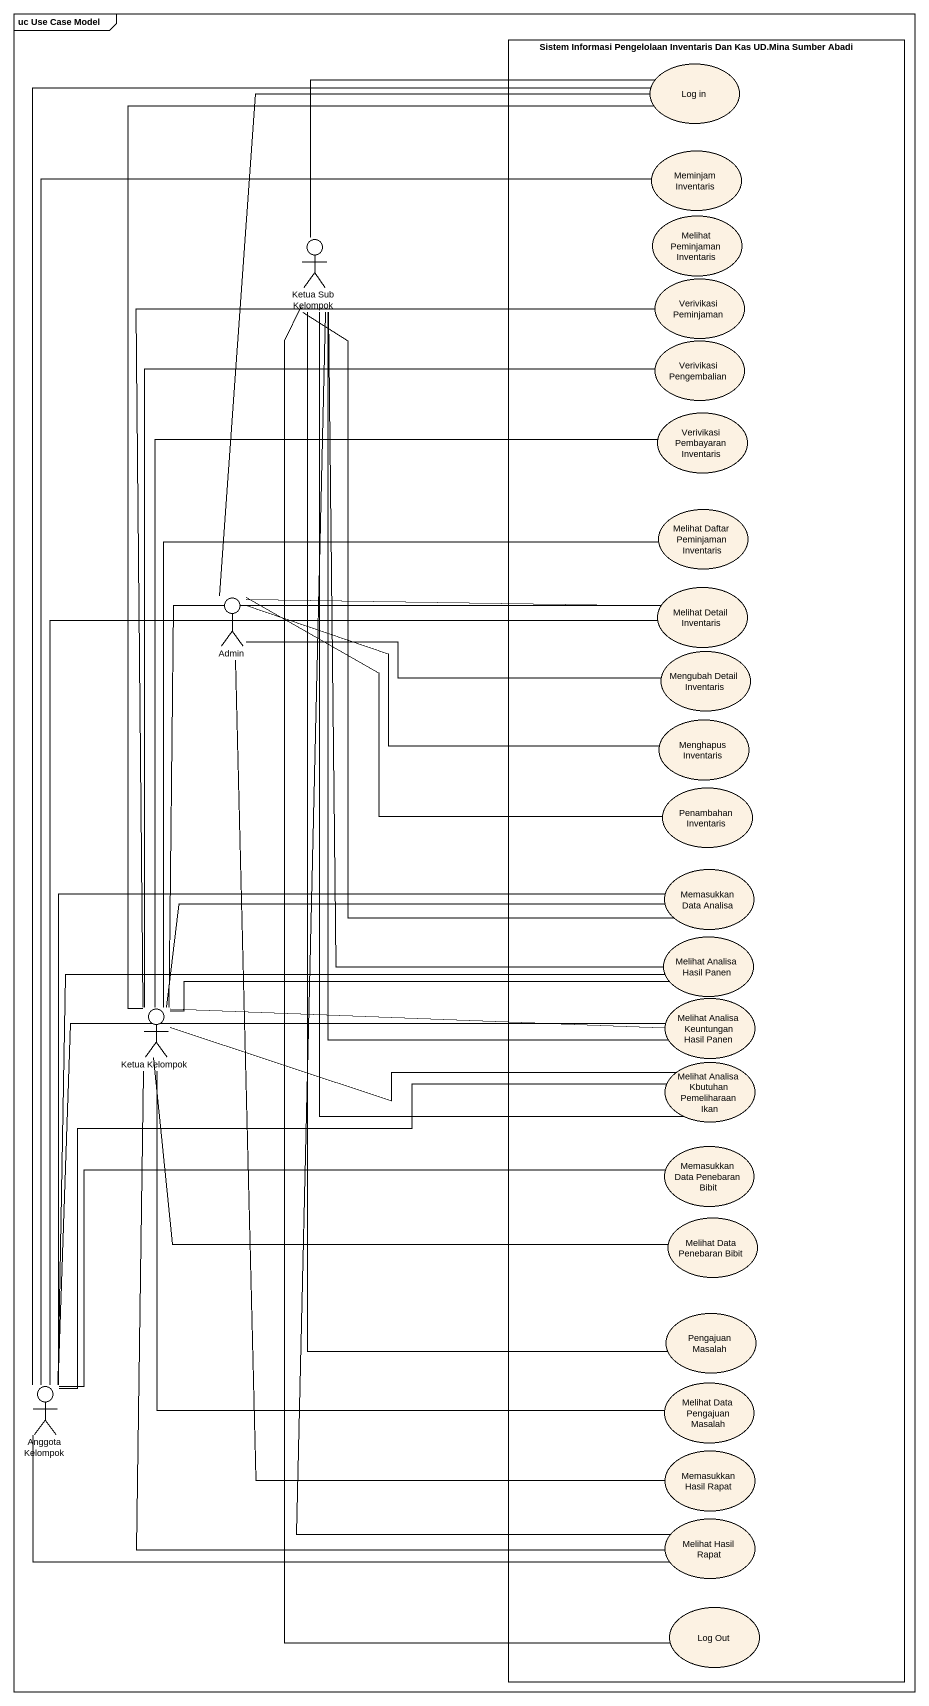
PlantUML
@startuml
mainframe uc Use Case Model
rectangle "Sistem Informasi Pengelolaan Inventaris Dan Kas UD.Mina Sumber Abadi" as Sistem_Informasi {
  usecase "Log in" as Log_in
  usecase "Meminjam Inventaris" as Meminjam_Inventaris
  usecase "Melihat Peminjaman Inventaris" as Melihat_Peminjaman
  usecase "Verivikasi Peminjaman" as Verivikasi_Peminjaman
  usecase "Verivikasi Pengembalian" as Verivikasi_Pengembalian
  usecase "Verivikasi Pembayaran Inventaris" as Verivikasi_Pembayaran
  usecase "Melihat Daftar Peminjaman Inventaris" as Melihat_Daftar_Peminjaman
  usecase "Melihat Detail Inventaris" as Melihat_Detail_Inventaris
  usecase "Mengubah Detail Inventaris" as Mengubah_Detail_Inventaris
  usecase "Menghapus Inventaris" as Menghapus_Inventaris
  usecase "Penambahan Inventaris" as Penambahan_Inventaris
  usecase "Memasukkan Data Analisa" as Memasukkan_Data_Analisa
  usecase "Melihat Analisa Hasil Panen" as Melihat_Analisa_Hasil_Panen
  usecase "Melihat Analisa Keuntungan Hasil Panen" as Melihat_Analisa_Keuntungan
  usecase "Melihat Analisa Kbutuhan Pemeliharaan Ikan" as Melihat_Analisa_Kbutuhan
  usecase "Memasukkan Data Penebaran Bibit" as Memasukkan_Data_Penebaran
  usecase "Melihat Data Penebaran Bibit" as Melihat_Data_Penebaran_Bibit
  usecase "Pengajuan Masalah" as Pengajuan_Masalah
  usecase "Melihat Data Pengajuan Masalah" as Melihat_Data_Pengajuan
  usecase "Memasukkan Hasil Rapat" as Memasukkan_Hasil_Rapat
  usecase "Melihat Hasil Rapat" as Melihat_Hasil_Rapat
  usecase "Log Out" as Log_Out
}
actor "Ketua Sub Kelompok" as Ketua_Sub_Kelompok
actor Admin
actor "Ketua Kelompok" as Ketua_Kelompok
actor "Anggota Kelompok" as Anggota_Kelompok
Ketua_Sub_Kelompok -right- Log_in
Ketua_Sub_Kelompok -- Memasukkan_Data_Analisa
Ketua_Sub_Kelompok -- Melihat_Analisa_Hasil_Panen
Ketua_Sub_Kelompok -- Melihat_Analisa_Keuntungan
Ketua_Sub_Kelompok -- Melihat_Analisa_Kbutuhan
Ketua_Sub_Kelompok -- Pengajuan_Masalah
Ketua_Sub_Kelompok -- Melihat_Hasil_Rapat
Ketua_Sub_Kelompok -- Log_Out
Admin -up- Log_in
Admin -right- Melihat_Detail_Inventaris
Admin -right- Mengubah_Detail_Inventaris
Admin -right- Menghapus_Inventaris
Admin -right- Penambahan_Inventaris
Admin -- Memasukkan_Hasil_Rapat
Ketua_Kelompok -up- Log_in
Ketua_Kelompok -up- Verivikasi_Peminjaman
Ketua_Kelompok -up- Verivikasi_Pengembalian
Ketua_Kelompok -up- Verivikasi_Pembayaran
Ketua_Kelompok -up- Melihat_Daftar_Peminjaman
Ketua_Kelompok -up- Melihat_Detail_Inventaris
Ketua_Kelompok -right- Memasukkan_Data_Analisa
Ketua_Kelompok -right- Melihat_Analisa_Hasil_Panen
Ketua_Kelompok -right- Melihat_Analisa_Keuntungan
Ketua_Kelompok -right- Melihat_Analisa_Kbutuhan
Ketua_Kelompok -right- Melihat_Data_Penebaran_Bibit
Ketua_Kelompok -- Melihat_Data_Pengajuan
Ketua_Kelompok -- Melihat_Hasil_Rapat
Anggota_Kelompok -up- Log_in
Anggota_Kelompok -up- Meminjam_Inventaris
Anggota_Kelompok -up- Melihat_Detail_Inventaris
Anggota_Kelompok -up- Memasukkan_Data_Analisa
Anggota_Kelompok -up- Melihat_Analisa_Hasil_Panen
Anggota_Kelompok -up- Melihat_Analisa_Keuntungan
Anggota_Kelompok -right- Melihat_Analisa_Kbutuhan
Anggota_Kelompok -right- Memasukkan_Data_Penebaran
Anggota_Kelompok -right- Melihat_Hasil_Rapat
@enduml
